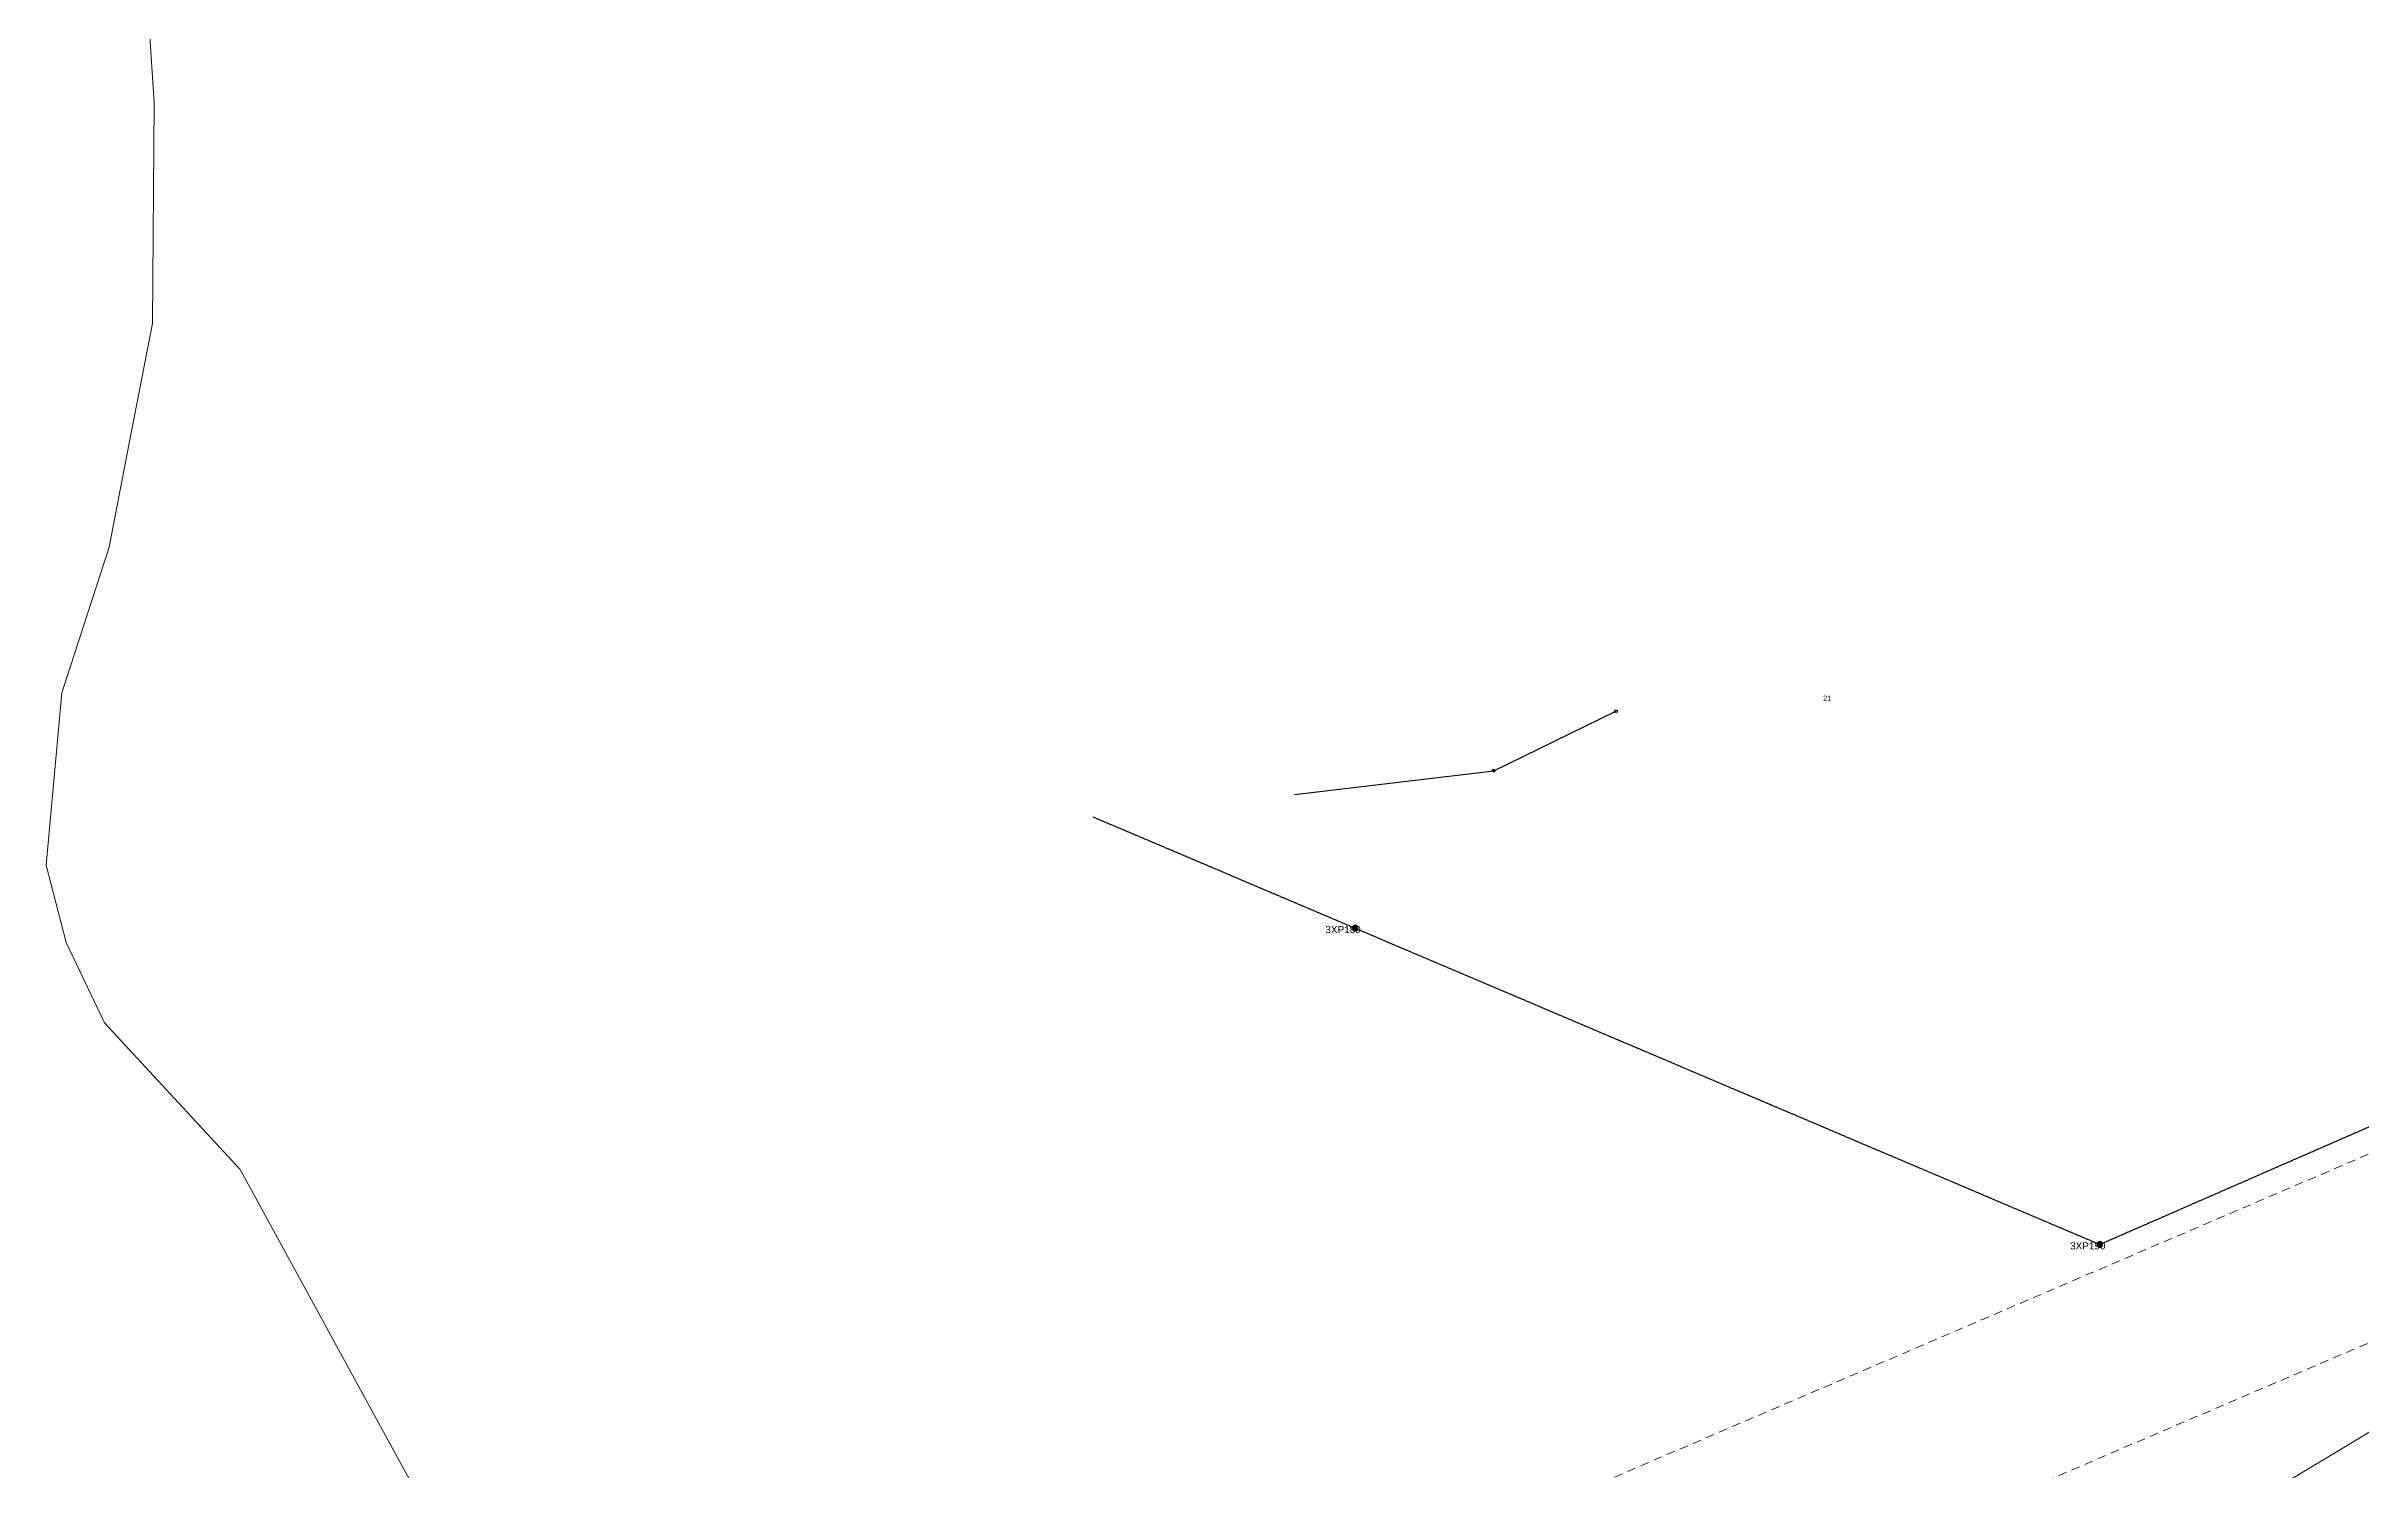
# Model space of a CAD drawing. Header units: metres. Extents: x 257881 to 262822, y 6187520 to 6191911.
# Drawn here: x 257881 to 258695, y 6189822 to 6190323 of the extents above; entities that cross this region are included whole.
import ezdxf
from ezdxf.enums import TextEntityAlignment as Align

# ---------------------------------------------------------------- set-up
doc = ezdxf.new("R2010")
doc.units = ezdxf.units.M
doc.linetypes.add('Cable Exist OH', pattern=[1, 1, 0])
doc.linetypes.add('Dash', pattern=[5, 3, -2])
doc.layers.get('0').update_dxf_attribs({"color": 6})
for name, color, linetype, lineweight in [('Cadastre Easements_SP_EXT', 8, 'Continuous', 5), ('Cadastre Land Parcels_SP_EXT', 8, 'Continuous', 5), ('Cadastre Roads_SP_EXT', 8, 'Continuous', 5)]:
    doc.layers.add(name, color=color, linetype=linetype, lineweight=lineweight)
for name, color, linetype in [('Mains_HV_EXT', 7, 'Continuous'), ('Services_SP_EXT', 7, 'Continuous'), ('SupportsOH_SP_TR_HV_LV_SL_EXT', 7, 'Continuous')]:
    doc.layers.add(name, color=color, linetype=linetype)
doc.styles.add('POLE_LABEL', font='arial.ttf')
doc.styles.get("Standard").update_dxf_attribs({"font": 'arial.ttf'})

# ---------------------------------------------------------------- blocks, each defined once
blk = doc.blocks.new('CCP_EXT')
blk.add_wipeout([(0, 0.57), (0.57, 0), (0, -0.57), (-0.57, 0)])
blk.add_lwpolyline([(-0.57, 0), (0, 0.57), (0.57, 0), (0, -0.57), (-0.57, 0)])
at = {"flags": 1}
blk.add_attdef('Z', (0, 0), '', height=0.2, dxfattribs=at)
at = {"flags": 9}
for tag, p in [('CCP_TYPE', (0, 0)), ('CONSTRUCTED_VOLTAGE', (0, -0.2)), ('OPERATING_VOLTAGE', (0, -0.6)), ('ORIENTATION', (0, -0.8)), ('OWNED_BY', (0, -1)), ('STATE', (0, -1.8)), ('NO_PHASES', (0, -0.4)), ('USAGE', (0, -1.2)), ('LEGEND', (0, -1.4)), ('LIFE_SUPPORT', (0, -1.6)), ('NOTES', (0, -2))]:
    blk.add_attdef(tag, text='', height=0.2, dxfattribs=at).set_placement(p, align=Align.MIDDLE_LEFT)
blk = doc.blocks.new('POLE_EXT')
blk.add_hatch(color=256).paths.add_polyline_path([(-1, 0, 1), (1, 0, 1)])
blk.add_lwpolyline([(-1, 0, 1), (1, 0, 1)], format="xyb", close=True)
for tag, height, flags, p in [('pNumber', 2.5, 8, (-17.84, 2.07)), ('OWNED_BY', 0.2, 9, (1.35, -0.4)), ('SPECIAL_USE', 0.2, 9, (1.35, -0.8)), ('STATE', 0.2, 9, (1.35, -1)), ('cLV', 0.2, 9, (1.35, -1.4)), ('hDepth', 0.2, 9, (1.35, -1.6)), ('hDia', 0.2, 9, (1.35, -1.8)), ('cHV', 0.2, 9, (1.35, -2)), ('cLinedev', 0.2, 9, (1.35, -3.4)), ('pExisting', 0.2, 9, (1.35, -3.8)), ('pFooting', 0.2, 9, (1.35, -4.4)), ('pNew', 0.2, 9, (1.35, -4.6)), ('pRelocate', 0.2, 9, (1.35, -5)), ('pRemove', 0.2, 9, (1.35, -5.2)), ('pReplace', 0.2, 9, (1.35, -5.4)), ('pStay', 0.2, 9, (1.35, -5.6)), ('pType', 0.2, 9, (1.35, -5.8)), ('cspan', 0.2, 9, (1.35, -6)), ('STREETNAME', 0.2, 9, (1.35, -6.2)), ('SUBURB', 0.2, 9, (1.35, -6.4)), ('OPERATED_BY', 0.2, 9, (1.36, -7.01)), ('PARENT', 0.2, 9, (1.35, -0.6)), ('USAGE', 0.2, 9, (1.35, -1.2)), ('LBRACKET', 0.2, 9, (1.35, -2.2)), ('LExisting', 0.2, 9, (1.35, -2.4)), ('LANTNUMBER', 0.2, 9, (1.35, -2.6)), ('LOther', 0.2, 9, (1.35, -2.8)), ('LRemove', 0.2, 9, (1.35, -3)), ('LEGEND', 0.2, 9, (1.35, -3.2)), ('LOCATION', 0.2, 9, (1.35, -3.6)), ('PFNUMBER', 0.2, 9, (1.35, -4)), ('NEWPFNUMBER', 0.2, 9, (1.35, -4.2)), ('NOTES', 0.2, 9, (1.35, -6.6)), ('MAINTAINED_BY', 0.2, 9, (1.36, -6.81))]:
    blk.add_attdef(tag, text='', height=height, dxfattribs=dict(flags=flags)).set_placement(p, align=Align.MIDDLE_LEFT)
at = {"style": 'POLE_LABEL'}
for tag, height, flags, p in [('STRUCTURE_PLANT_NUMBER', 0.2, 9, (1.35, 0.03)), ('ASSET_NUM', 2.5, 8, (2, 2)), ('STREET_CODE', 0.2, 9, (1.35, -0.2))]:
    blk.add_attdef(tag, text='', height=height, dxfattribs=dict(at, flags=flags)).set_placement(p, align=Align.MIDDLE_LEFT)
at = {"flags": 1}
blk.add_attdef('Z', (1.35, -7.33), '', height=0.2, dxfattribs=at)

msp = doc.modelspace()

# ---------------------------------------------------------------- linework, layer by layer
at = {"layer": 'Cadastre Easements_SP_EXT', "linetype": 'Dash'}
msp.add_lwpolyline([(258344.5, 6189716.3), (258818.11, 6189919.11), (258829.85, 6189924.14), (258819.87, 6189986.15), (258816.41, 6189984.67), (258336.7, 6189779.26), (258227.42, 6189732.46), (258049.26, 6189656.24), (258050.38, 6189644.84), (258068.07, 6189598.01), (258344.5, 6189716.3)], close=True, dxfattribs=at)
at = {"layer": 'Cadastre Land Parcels_SP_EXT', "linetype": 'Continuous'}
for points in [[(258756.39, 6190380.34), (258685.93, 6190390.06), (258672.08, 6190392.03), (258388.69, 6190431.3), (258388.51, 6190431.3), (257996.86, 6190493.73), (257996.86, 6190493.73), (257888.76, 6190511.01), (257909.05, 6190459.48), (257919.29, 6190302.78), (257918.63, 6190225.29), (257910.36, 6190182.67), (257903.38, 6190146.74), (257886.86, 6190095.59), (257881.35, 6190035.06), (257888.31, 6190007.93), (257901.74, 6189979.64), (257949.45, 6189928.16), (258018.62, 6189801.52)], [(258486.91, 6189709.45), (258818.38, 6189908.72)]]:
    msp.add_lwpolyline(points, dxfattribs=at)
at = {"layer": 'Cadastre Roads_SP_EXT', "linetype": 'Continuous'}
msp.add_lwpolyline([(258507.53, 6189698.33), (258818.97, 6189885.72), (258841.44, 6189899.24), (258836.16, 6189908.05), (258831.15, 6189916.4), (258818.38, 6189908.72), (258486.91, 6189709.45), (258485.12, 6189696.86), (258454.89, 6189482.73), (258374.44, 6189469.87), (258170.15, 6189379.99), (258168.79, 6189368.41), (258377.27, 6189460.18), (258463.76, 6189473.97), (258495.09, 6189695.56), (258506.91, 6189693.87), (258507.53, 6189698.33)], close=True, dxfattribs=at)
at = {"layer": 'Mains_HV_EXT', "linetype": 'Cable Exist OH'}
msp.add_lwpolyline([(258248.95, 6190052.03), (258602.58, 6189901.84), (258822.06, 6189997.68)], dxfattribs=at)

# ---------------------------------------------------------------- block references
at = {"layer": 'SupportsOH_SP_TR_HV_LV_SL_EXT'}
ref = msp.add_blockref('POLE_EXT', (258341.03, 6190012.92), dxfattribs=at)
ref.add_attrib('ASSET_NUM', '3XP189', dxfattribs={"layer": '0', "height": 2.5, "style": 'POLE_LABEL'}).set_placement((258343.03, 6190013.67), align=Align.TOP_RIGHT)
ref = msp.add_blockref('POLE_EXT', (258602.58, 6189901.84), dxfattribs=at)
ref.add_attrib('ASSET_NUM', '3XP190', dxfattribs={"layer": '0', "height": 2.5, "style": 'POLE_LABEL'}).set_placement((258604.58, 6189902.59), align=Align.TOP_RIGHT)

# ---------------------------------------------------------------- texts
at = {"layer": 'Cadastre Land Parcels_SP_EXT'}
msp.add_text('21', height=1.8, dxfattribs=at).set_placement((258505.42, 6190092.8))

# ---------------------------------------------------------------- next in the draw order: block references
at = {"layer": 'Services_SP_EXT'}
for p, rotation in [((258432.63, 6190089.11), 24.86300331845231), ((258389.76, 6190068.22), 5.734007006010299)]:
    msp.add_blockref('CCP_EXT', p, dxfattribs=dict(at, rotation=rotation))

# ---------------------------------------------------------------- next in the draw order: linework, layer by layer
for points in [[(258389.76, 6190068.22), (258432.63, 6190089.11)], [(258319.8, 6190059.8), (258389.76, 6190068.22)]]:
    msp.add_lwpolyline(points, dxfattribs=at)

doc.saveas('drawing.dxf')
